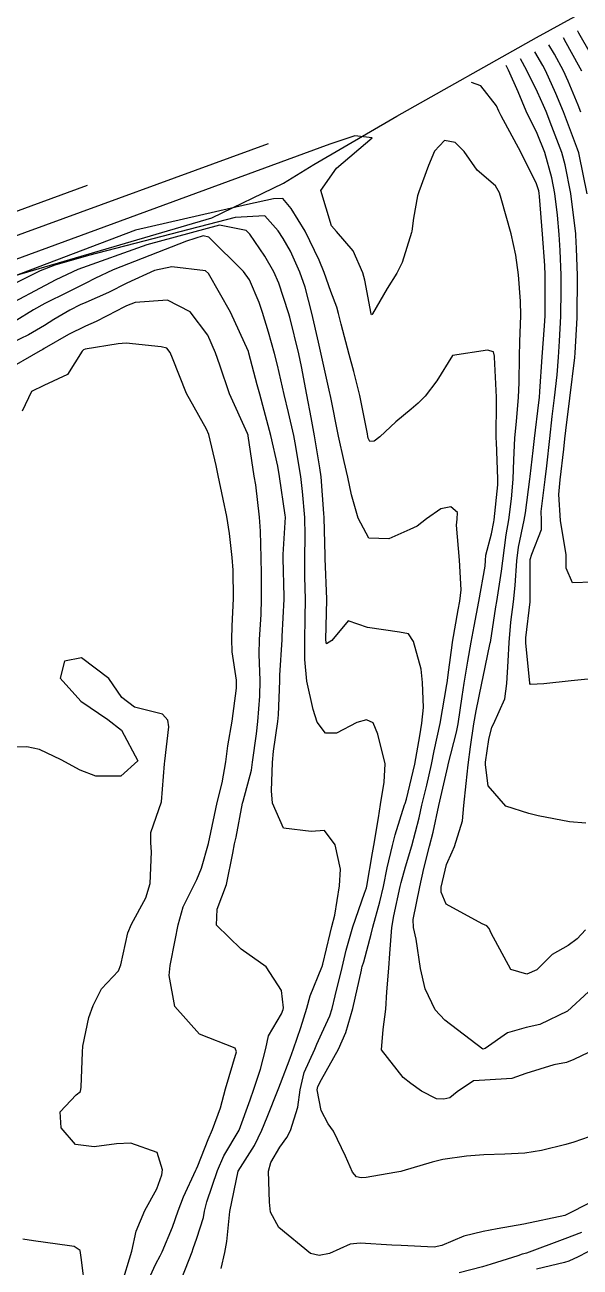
# Model space of a CAD drawing. Header units: metres. Extents: x 307586 to 320046, y 7427249 to 7434250.
# Drawn here: x 313630.8 to 313658, y 7432972.1 to 7433032.8 of the extents above; entities that cross this region are included whole.
import ezdxf

# ---------------------------------------------------------------- set-up
doc = ezdxf.new("R2010")
doc.units = ezdxf.units.M
doc.header["$MEASUREMENT"] = 0
for name, color, linetype in [('Area', 45, 'Continuous'), ('Curvas de Nivel 1m', 11, 'Continuous'), ('Curvas de Nivel 5m', 15, 'Continuous')]:
    doc.layers.add(name, color=color, linetype=linetype)

msp = doc.modelspace()

# ---------------------------------------------------------------- linework, layer by layer
at = {"layer": 'Area'}
msp.add_polyline3d([(313600.696, 7433011.885, 744.093), (313640, 7433023.405, 737.464), (313643.502, 7433025.1, 741.198), (313644.983, 7433026.019, 742.557), (313649.048, 7433028.383, 741.968), (313655.896, 7433032.23, 747.178), (313657.776, 7433033.256, 749.789), (313660.407, 7433034.676, 751.169), (313667.77, 7433038.794, 751.93), (313674.2, 7433041.786, 752.51), (313676.549, 7433042.983, 752.578), (313682.101, 7433046.641, 753.618), (313684.847, 7433048.014, 753.949), (313696.489, 7433054.223, 755.739), (313709.642, 7433061.354, 757.731), (313715.765, 7433063.681, 758.142)], dxfattribs=at)
at = {"layer": 'Curvas de Nivel 1m', "flags": 128}
for points, elevation in [([(313659.038, 7433030.569), (313657.972, 7433032.445), (313657.922, 7433032.531), (313657.913, 7433032.55)], 749), ([(313658.061, 7433028.579), (313657.936, 7433028.919), (313657.447, 7433030.087), (313657.211, 7433030.591), (313656.771, 7433031.408), (313656.503, 7433031.87)], 747), ([(313658.116, 7433030.578), (313657.956, 7433030.879), (313657.347, 7433031.97), (313657.213, 7433032.21)], 748), ([(313658.367, 7433024.575), (313657.985, 7433026.496), (313657.964, 7433026.579), (313657.906, 7433026.755), (313657.21, 7433028.591), (313656.84, 7433029.494), (313656.334, 7433030.604), (313656.201, 7433030.852), (313655.803, 7433031.53)], 746), ([(313659.242, 7433000.918), (313657.595, 7433000.752), (313656.249, 7433000.6), (313655.592, 7433000.561), (313655.572, 7433000.61), (313655.566, 7433000.637), (313655.367, 7433002.612), (313655.375, 7433002.854), (313655.577, 7433004.611), (313655.58, 7433004.674), (313655.578, 7433006.611), (313655.588, 7433006.687), (313655.668, 7433006.946), (313656.14, 7433008.149), (313656.139, 7433008.603), (313656.128, 7433009.034), (313656.314, 7433010.601), (313656.393, 7433011.273), (313656.541, 7433012.598), (313656.667, 7433013.679), (313656.78, 7433014.595), (313656.903, 7433015.721), (313656.973, 7433016.592), (313657.025, 7433017.361), (313657.083, 7433018.591), (313657.108, 7433019.873), (313657.098, 7433020.591), (313657.055, 7433021.802), (313657.002, 7433022.593), (313656.924, 7433023.537), (313656.796, 7433024.596), (313656.647, 7433025.355), (313656.293, 7433026.604), (313655.917, 7433027.53), (313655.39, 7433028.615), (313654.988, 7433029.574), (313654.524, 7433030.624), (313654.403, 7433030.85)], 744), ([(313658.305, 7432993.778), (313657.512, 7432993.852), (313655.974, 7432994.145), (313655.518, 7432994.265), (313654.384, 7432994.621), (313653.533, 7432995.614), (313653.396, 7432996.631), (313653.4, 7432996.776), (313653.562, 7432997.877), (313653.712, 7432998.487), (313653.792, 7432998.628), (313654.342, 7432999.865), (313654.444, 7433000.621), (313654.509, 7433001.716), (313654.554, 7433002.621), (313654.631, 7433003.617), (313654.772, 7433004.619), (313654.855, 7433005.414), (313654.923, 7433006.617), (313655.007, 7433007.283), (313655.287, 7433008.614), (313655.347, 7433008.963), (313655.568, 7433010.611), (313655.583, 7433010.742), (313655.727, 7433012.013), (313655.795, 7433012.609), (313656.002, 7433014.363), (313656.033, 7433014.606), (313656.06, 7433014.9), (313656.172, 7433016.604), (313656.282, 7433018.126), (313656.311, 7433018.603), (313656.317, 7433019.101), (313656.314, 7433020.603), (313656.297, 7433021.063), (313656.183, 7433022.605), (313656.039, 7433024.449), (313656.023, 7433024.608), (313655.999, 7433024.723), (313655.887, 7433025.065), (313655.123, 7433026.618), (313654.162, 7433028.395), (313654.048, 7433028.629), (313653.935, 7433028.875), (313653.167, 7433029.863), (313652.713, 7433030.03)], 743), ([(313642.753, 7433027.02), (313617.176, 7433017.694)], 743), ([(313658.289, 7432988.572), (313657.891, 7432988.131), (313657.441, 7432987.793), (313656.662, 7432987.364), (313655.904, 7432986.603), (313655.421, 7432986.399), (313654.637, 7432986.618), (313653.671, 7432988.406), (313653.566, 7432988.629), (313653.454, 7432988.757), (313653.235, 7432988.853), (313651.465, 7432989.825), (313651.222, 7432990.405), (313651.229, 7432990.654), (313651.484, 7432991.755), (313651.755, 7432992.382), (313651.873, 7432992.646), (313652.26, 7432993.894), (313652.337, 7432994.642), (313652.451, 7432995.724), (313652.553, 7432996.64), (313652.668, 7432997.527), (313652.828, 7432998.637), (313652.931, 7432999.285), (313653.215, 7433000.634), (313653.281, 7433000.948), (313653.612, 7433002.527), (313653.631, 7433002.612), (313653.633, 7433002.63), (313653.905, 7433004.362), (313653.945, 7433004.627), (313654.174, 7433006.108), (313654.236, 7433006.624), (313654.41, 7433007.895), (313654.533, 7433008.622), (313654.675, 7433009.648), (313654.754, 7433010.62), (313654.787, 7433011.555), (313654.838, 7433012.619), (313654.905, 7433013.459), (313655.004, 7433014.618), (313655.039, 7433015.348), (313655.056, 7433016.617), (313655.075, 7433017.336), (313655.125, 7433018.617), (313655.106, 7433019.331), (313655.004, 7433020.618), (313654.886, 7433021.576), (313654.652, 7433022.622), (313654.156, 7433024.35), (313654.072, 7433024.628), (313653.886, 7433024.971), (313652.979, 7433025.729), (313652.346, 7433026.653), (313651.909, 7433027.096), (313651.387, 7433027.189), (313650.903, 7433026.67), (313650.607, 7433025.962), (313650.128, 7433024.678), (313650.071, 7433024.487), (313649.863, 7433023.384), (313649.784, 7433022.75), (313649.769, 7433022.681), (313649.308, 7433021.215), (313649.047, 7433020.688), (313648.579, 7433019.939), (313647.861, 7433018.7), (313647.841, 7433018.671), (313647.812, 7433018.662), (313647.8, 7433018.7), (313647.481, 7433020.357), (313647.389, 7433020.707), (313646.917, 7433021.788), (313646.097, 7433022.726), (313645.857, 7433023.012), (313645.333, 7433024.736), (313646.105, 7433025.828), (313647.838, 7433027.319), (313646.996, 7433027.416), (313645.779, 7433027.008), (313622.506, 7433018.482)], 742), ([(313633.883, 7433024.98), (313611.852, 7433016.908)], 744), ([(313658.444, 7432985.538), (313657.403, 7432984.58), (313656.054, 7432983.94), (313655.391, 7432983.792), (313654.476, 7432983.53), (313653.375, 7432982.752), (313653.272, 7432982.734), (313651.395, 7432984.143), (313650.928, 7432984.657), (313650.434, 7432985.686), (313650.217, 7432986.668), (313650.003, 7432988.113), (313649.865, 7432988.674), (313649.858, 7432989.076), (313650.172, 7432990.67), (313650.374, 7432991.559), (313650.658, 7432992.663), (313650.825, 7432993.339), (313651.101, 7432994.656), (313651.542, 7432996.563), (313651.561, 7432996.632), (313651.565, 7432996.65), (313651.976, 7432998.237), (313652.051, 7432998.645), (313652.247, 7432999.982), (313652.356, 7433000.642), (313652.534, 7433001.71), (313652.7, 7433002.639), (313652.844, 7433003.418), (313653.067, 7433004.636), (313653.384, 7433006.357), (313653.398, 7433006.634), (313653.409, 7433006.892), (313653.682, 7433007.934), (313653.8, 7433008.521), (313653.812, 7433008.629), (313653.996, 7433010.341), (313654.006, 7433010.627), (313653.926, 7433012.433), (313653.917, 7433012.628), (313653.937, 7433014.451), (313653.933, 7433014.628), (313653.833, 7433016.579), (313653.831, 7433016.63), (313653.786, 7433016.851), (313653.496, 7433016.926), (313651.783, 7433016.66), (313651.018, 7433015.419), (313650.437, 7433014.673), (313650.103, 7433014.332), (313649.753, 7433014.048), (313649.003, 7433013.429), (313648.214, 7433012.695), (313647.948, 7433012.481), (313647.731, 7433012.462), (313647.652, 7433012.621), (313647.633, 7433012.702), (313647.609, 7433012.828), (313647.248, 7433014.708), (313646.953, 7433015.89), (313646.72, 7433016.716), (313646.32, 7433018.207), (313646.203, 7433018.724), (313646.115, 7433019.025), (313645.824, 7433019.801), (313645.488, 7433020.733), (313645.251, 7433021.324), (313644.559, 7433022.743), (313643.87, 7433023.857), (313643.474, 7433024.353), (313643.019, 7433024.332), (313641.733, 7433024.061), (313636.252, 7433022.792), (313628.025, 7433019.676)], 741), ([(313658.846, 7432978.565), (313657.726, 7432978.177), (313657.325, 7432978.066), (313656.145, 7432977.773), (313655.318, 7432977.632), (313654.343, 7432977.595), (313653.317, 7432977.56), (313652.471, 7432977.483), (313651.313, 7432977.324), (313650.777, 7432977.192), (313649.304, 7432976.756), (313649.245, 7432976.739), (313648.949, 7432976.684), (313647.554, 7432976.444), (313647.3, 7432976.427), (313647.084, 7432976.486), (313646.883, 7432976.706), (313646.531, 7432977.496), (313645.951, 7432978.721), (313645.684, 7432979.072), (313645.343, 7432979.731), (313645.153, 7432980.732), (313645.182, 7432980.904), (313645.358, 7432981.25), (313646.199, 7432982.718), (313646.561, 7432983.537), (313646.891, 7432984.708), (313647.32, 7432986.599), (313647.346, 7432986.701), (313647.36, 7432986.765), (313647.428, 7432987.007), (313647.793, 7432988.352), (313647.875, 7432988.696), (313648.217, 7432989.941), (313648.393, 7432990.691), (313648.579, 7432991.592), (313648.841, 7432992.687), (313648.977, 7432993.209), (313649.431, 7432994.681), (313649.454, 7432994.75), (313649.526, 7432994.965), (313649.938, 7432996.674), (313650.175, 7432998.06), (313650.281, 7432998.669), (313650.356, 7432999.444), (313650.303, 7433000.669), (313650.242, 7433001.313), (313649.864, 7433002.676), (313649.618, 7433003.049), (313649.182, 7433003.122), (313647.623, 7433003.359), (313646.665, 7433003.677), (313645.875, 7433002.726), (313645.611, 7433002.553), (313645.583, 7433002.73), (313645.583, 7433002.761), (313645.622, 7433004.73), (313645.622, 7433004.752), (313645.539, 7433006.731), (313645.535, 7433006.861), (313645.497, 7433008.732), (313645.485, 7433008.942), (313645.34, 7433010.734), (313645.287, 7433011.165), (313645.016, 7433012.737), (313644.853, 7433013.632), (313644.648, 7433014.741), (313644.391, 7433016.13), (313644.252, 7433016.745), (313643.81, 7433018.537), (313643.75, 7433018.751), (313643.271, 7433020.202), (313643.034, 7433020.762), (313642.594, 7433021.522), (313641.851, 7433022.605), (313641.666, 7433022.782), (313640.366, 7433023.048), (313636.815, 7433022.076), (313633.43, 7433020.874), (313632.345, 7433020.368), (313631.825, 7433020.091), (313630.043, 7433019.145)], 739), ([(313658.602, 7432975.255), (313657.283, 7432974.58), (313655.278, 7432974.157), (313653.964, 7432973.935), (313653.275, 7432973.802), (313652.333, 7432973.579), (313651.26, 7432973.121), (313650.88, 7432973.034), (313649.26, 7432973.12), (313648.809, 7432973.135), (313647.261, 7432973.233), (313646.775, 7432973.192), (313645.76, 7432972.722), (313645.252, 7432972.624), (313644.818, 7432972.734), (313643.272, 7432974), (313642.862, 7432974.754), (313642.809, 7432975.233), (313642.774, 7432976.755), (313642.882, 7432977.182), (313643.321, 7432977.924), (313643.668, 7432978.406), (313643.84, 7432978.745), (313644.198, 7432979.887), (313644.312, 7432980.74), (313644.519, 7432981.581), (313645.036, 7432982.733), (313645.141, 7432982.968), (313645.385, 7432983.503), (313645.768, 7432984.353), (313645.885, 7432984.723), (313646.031, 7432985.342), (313646.368, 7432986.716), (313646.573, 7432987.576), (313646.898, 7432988.708), (313647.469, 7432990.352), (313647.559, 7432990.612), (313647.579, 7432990.699), (313647.857, 7432992.329), (313647.923, 7432992.696), (313648.161, 7432994.046), (313648.258, 7432994.693), (313648.428, 7432995.797), (313648.478, 7432996.691), (313648.122, 7432998.137), (313647.901, 7432998.697), (313647.574, 7432998.835), (313647.1, 7432998.707), (313646.097, 7432998.189), (313645.565, 7432998.19), (313645.149, 7432998.734), (313644.962, 7432999.353), (313644.65, 7433000.739), (313644.552, 7433001.792), (313644.545, 7433002.741), (313644.559, 7433003.811), (313644.572, 7433004.741), (313644.551, 7433005.844), (313644.541, 7433006.741), (313644.562, 7433007.859), (313644.542, 7433008.742), (313644.433, 7433010.016), (313644.345, 7433010.744), (313644.078, 7433012.398), (313644.01, 7433012.747), (313643.75, 7433013.881), (313643.542, 7433014.753), (313643.214, 7433016.195), (313643.069, 7433016.761), (313642.762, 7433017.802), (313642.474, 7433018.77), (313642.303, 7433019.258), (313641.829, 7433020.363), (313641.549, 7433020.783), (313639.849, 7433022.452), (313639.561, 7433022.514), (313638.756, 7433022.268), (313635.165, 7433020.857), (313634.261, 7433020.434), (313633.826, 7433020.212), (313632.937, 7433019.764), (313631.816, 7433019.205), (313631.267, 7433018.898), (313630.369, 7433018.347)], 738), ([(313640.45, 7432971.987), (313640.624, 7432972.779), (313640.726, 7432973.313), (313640.87, 7432974.776), (313641.288, 7432976.756), (313642.079, 7432978.005), (313642.441, 7432978.759), (313642.694, 7432979.402), (313643.237, 7432980.751), (313643.272, 7432980.832), (313643.356, 7432981.047), (313643.823, 7432982.29), (313643.986, 7432982.744), (313644.349, 7432983.78), (313644.645, 7432984.738), (313644.809, 7432985.336), (313645.372, 7432986.731), (313645.388, 7432986.766), (313645.425, 7432986.887), (313645.782, 7432988.391), (313645.873, 7432988.724), (313646.019, 7432989.282), (313646.239, 7432990.719), (313646.291, 7432991.528), (313646.034, 7432992.722), (313645.503, 7432993.424), (313644.858, 7432993.381), (313643.505, 7432993.534), (313642.957, 7432994.756), (313642.922, 7432995.363), (313642.958, 7432996.756), (313643.005, 7432997.302), (313643.221, 7432998.754), (313643.252, 7432999.077), (313643.32, 7433000.753), (313643.33, 7433001.018), (313643.434, 7433002.752), (313643.444, 7433002.923), (313643.541, 7433004.751), (313643.542, 7433004.853), (313643.489, 7433006.752), (313643.491, 7433006.926), (313643.597, 7433008.751), (313643.589, 7433008.856), (313643.306, 7433010.754), (313643.217, 7433011.256), (313642.88, 7433012.759), (313642.551, 7433013.968), (313642.337, 7433014.771), (313642.22, 7433015.226), (313641.807, 7433016.78), (313641.784, 7433016.856), (313640.914, 7433018.789), (313639.832, 7433020.675), (313639.676, 7433020.802), (313638.03, 7433021.013), (313637.192, 7433020.83), (313635.826, 7433020.207), (313634.926, 7433019.755), (313633.817, 7433019.267), (313633.544, 7433019.145), (313633.036, 7433018.878), (313632.262, 7433018.429), (313631.802, 7433018.141), (313631.016, 7433017.681), (313629.786, 7433017.098)], 737), ([(313638.527, 7432971.52), (313639.029, 7432972.802), (313639.085, 7432972.972), (313639.263, 7432973.474), (313639.582, 7432974.492), (313639.64, 7432974.795), (313639.752, 7432975.258), (313640.272, 7432976.785), (313640.583, 7432977.511), (313641.333, 7432978.77), (313641.873, 7432980.24), (313642.045, 7432980.763), (313642.373, 7432981.749), (313642.632, 7432982.757), (313642.76, 7432983.378), (313643.398, 7432984.45), (313643.49, 7432984.661), (313643.503, 7432984.749), (313643.411, 7432985.594), (313642.649, 7432986.758), (313641.436, 7432987.624), (313640.221, 7432988.788), (313640.247, 7432989.574), (313640.703, 7432990.782), (313641.027, 7432992.316), (313641.107, 7432992.776), (313641.179, 7432993.094), (313641.501, 7432994.77), (313641.524, 7432994.865), (313641.927, 7432996.378), (313641.988, 7432996.766), (313642.173, 7432998.154), (313642.249, 7432998.763), (313642.344, 7433000.004), (313642.352, 7433000.762), (313642.317, 7433002.051), (313642.328, 7433002.763), (313642.402, 7433003.991), (313642.43, 7433004.762), (313642.427, 7433005.99), (313642.404, 7433006.763), (313642.371, 7433008.075), (313642.334, 7433008.764), (313642.139, 7433010.335), (313642.07, 7433010.766), (313641.773, 7433012.73), (313641.765, 7433012.77), (313641.734, 7433012.853), (313640.853, 7433014.789), (313640.385, 7433016.186), (313640.175, 7433016.796), (313639.796, 7433017.657), (313638.935, 7433018.809), (313637.818, 7433019.373), (313636.234, 7433019.261), (313635.815, 7433019.09), (313635.651, 7433019.015), (313635.333, 7433018.855), (313634.336, 7433018.334), (313633.801, 7433018.102), (313632.978, 7433017.696), (313631.785, 7433017.003), (313631.712, 7433016.963), (313631.578, 7433016.893), (313629.772, 7433015.855)], 736), ([(313635.566, 7432971.175), (313636.081, 7432972.838), (313636.285, 7432973.817), (313636.717, 7432974.828), (313637.294, 7432975.893), (313637.546, 7432976.572), (313637.578, 7432976.817), (313637.316, 7432977.668), (313636.032, 7432978.13), (313635.322, 7432978.101), (313634.234, 7432977.946), (313633.321, 7432978.068), (313632.61, 7432978.877), (313632.559, 7432979.659), (313633.349, 7432980.484), (313633.567, 7432980.652), (313633.588, 7432980.868), (313633.655, 7432982.582), (313633.675, 7432982.867), (313633.975, 7432984.283), (313634.183, 7432984.862), (313634.587, 7432985.683), (313635.42, 7432986.562), (313635.532, 7432986.848), (313635.872, 7432988.418), (313636.054, 7432988.841), (313636.765, 7432990.129), (313636.969, 7432990.828), (313637.043, 7432992.381), (313637.013, 7432992.827), (313637, 7432993.328), (313637.523, 7432994.82), (313637.669, 7432996.692), (313637.686, 7432996.819), (313637.884, 7432998.501), (313637.836, 7432998.817), (313637.576, 7432999.125), (313636.198, 7432999.46), (313635.584, 7432999.94), (313634.95, 7433000.856), (313633.603, 7433001.87), (313632.775, 7433001.705), (313632.568, 7433000.88), (313633.582, 7432999.76), (313634.893, 7432998.857), (313635.565, 7432998.333), (313636.363, 7432996.838), (313635.535, 7432996.083), (313634.312, 7432996.085), (313633.538, 7432996.373), (313632.613, 7432996.879), (313631.55, 7432997.387), (313630.927, 7432997.525), (313629.552, 7432997.508)], 734), ([(313633.803, 7432970.864), (313633.587, 7432972.529), (313633.541, 7432972.867), (313633.256, 7432973.07), (313633.019, 7432973.109), (313631.26, 7432973.352), (313630.73, 7432973.429)], 733), ([(313658.098, 7432973.749), (313657.272, 7432973.44), (313655.399, 7432972.743), (313655.264, 7432972.71), (313655.185, 7432972.69), (313654.971, 7432972.613), (313653.679, 7432972.203), (313653.255, 7432972.084), (313652.109, 7432971.776)], 737), ([(313658.814, 7432973.018), (313657.932, 7432972.573), (313657.477, 7432972.36), (313657.259, 7432972.293), (313655.892, 7432971.962)], 736)]:
    msp.add_lwpolyline(points, dxfattribs=dict(at, elevation=elevation))
at = {"layer": 'Curvas de Nivel 5m', "flags": 128}
for points, elevation in [([(313658.645, 7433005.578), (313657.653, 7433005.551), (313657.342, 7433006.267), (313657.348, 7433006.585), (313657.338, 7433006.915), (313657.072, 7433008.589), (313656.982, 7433009.867), (313657.043, 7433010.59), (313657.225, 7433012.085), (313657.283, 7433012.587), (313657.331, 7433012.994), (313657.529, 7433014.584), (313657.773, 7433016.57), (313657.786, 7433016.805), (313657.88, 7433018.511), (313657.883, 7433018.579), (313657.894, 7433020.518), (313657.893, 7433020.579), (313657.846, 7433021.906), (313657.823, 7433022.551), (313657.819, 7433022.581), (313657.818, 7433022.616), (313657.571, 7433024.585), (313657.301, 7433025.993), (313657.128, 7433026.592), (313656.645, 7433027.877), (313656.364, 7433028.604), (313656.237, 7433028.906), (313655.942, 7433029.558), (313655.421, 7433030.615), (313655.103, 7433031.19)], 745), ([(313658.431, 7432982.569), (313657.72, 7432982.226), (313657.368, 7432982.067), (313656.735, 7432981.958), (313655.362, 7432981.54), (313654.681, 7432981.296), (313653.359, 7432981.212), (313652.813, 7432981.181), (313652.012, 7432980.643), (313651.645, 7432980.352), (313651.349, 7432980.272), (313650.994, 7432980.3), (313650.267, 7432980.666), (313649.735, 7432981.053), (313649.36, 7432981.343), (313648.309, 7432982.691), (313648.387, 7432983.691), (313648.515, 7432984.689), (313648.569, 7432985.531), (313648.663, 7432986.688), (313648.714, 7432987.407), (313648.81, 7432988.686), (313648.899, 7432989.245), (313649.222, 7432990.683), (313649.269, 7432990.888), (313649.483, 7432991.642), (313649.781, 7432992.676), (313650.141, 7432994.043), (313650.284, 7432994.669), (313650.516, 7432995.649), (313650.747, 7432996.662), (313650.884, 7432997.329), (313651.167, 7432998.656), (313651.503, 7433000.562), (313651.513, 7433000.651), (313651.599, 7433001.279), (313651.764, 7433002.496), (313651.784, 7433002.648), (313652.06, 7433004.223), (313652.138, 7433004.645), (313652.197, 7433005.193), (313652.127, 7433006.653), (313651.979, 7433008.365), (313652.005, 7433008.655), (313652.021, 7433008.98), (313651.699, 7433009.254), (313651.202, 7433009.161), (313650.51, 7433008.672), (313650.046, 7433008.318), (313649.685, 7433008.156), (313648.664, 7433007.704), (313647.678, 7433007.721), (313647.162, 7433008.708), (313646.838, 7433009.847), (313646.647, 7433010.716), (313646.481, 7433011.479), (313646.203, 7433012.723), (313645.8, 7433014.692), (313645.791, 7433014.73), (313645.786, 7433014.753), (313645.764, 7433014.831), (313645.342, 7433016.734), (313645.216, 7433017.312), (313644.895, 7433018.739), (313644.56, 7433020.008), (313644.309, 7433020.745), (313643.843, 7433021.767), (313643.49, 7433022.396), (313643.243, 7433022.759), (313642.595, 7433023.5), (313641.143, 7433023.424), (313633.947, 7433021.567), (313632.307, 7433021.094), (313631.592, 7433020.813), (313629.044, 7433019.537)], 740), ([(313636.613, 7432970.829), (313637.247, 7432972.218), (313637.457, 7432972.612), (313637.56, 7432972.817), (313638.067, 7432974.016), (313638.342, 7432974.809), (313638.598, 7432975.499), (313639.209, 7432976.801), (313639.241, 7432976.863), (313639.306, 7432977.022), (313639.812, 7432978.307), (313640.025, 7432978.79), (313640.419, 7432979.859), (313640.657, 7432980.78), (313641.197, 7432982.598), (313641.128, 7432982.774), (313639.383, 7432983.468), (313638.18, 7432984.812), (313637.903, 7432986.33), (313637.947, 7432986.815), (313638.194, 7432988.06), (313638.34, 7432988.811), (313638.582, 7432989.688), (313639.149, 7432990.803), (313639.257, 7432991.02), (313639.481, 7432991.59), (313639.834, 7432992.795), (313640.126, 7432994.178), (313640.259, 7432994.789), (313640.497, 7432995.75), (313640.671, 7432996.783), (313640.776, 7432997.56), (313640.989, 7432998.779), (313641.208, 7433000.394), (313641.196, 7433000.776), (313640.996, 7433002.169), (313640.966, 7433002.78), (313640.986, 7433003.416), (313641.055, 7433004.779), (313641.04, 7433006.162), (313640.993, 7433006.78), (313640.859, 7433007.961), (313640.722, 7433008.785), (313640.544, 7433009.63), (313640.307, 7433010.791), (313640.208, 7433011.283), (313639.846, 7433012.798), (313639.737, 7433013.055), (313638.747, 7433014.81), (313638.06, 7433016.537), (313637.953, 7433016.818), (313637.786, 7433017.025), (313637.519, 7433017.092), (313635.789, 7433017.269), (313635.409, 7433017.234), (313633.784, 7433016.97), (313633.71, 7433016.945), (313633.637, 7433016.871), (313632.919, 7433015.731), (313631.766, 7433015.202), (313631.167, 7433014.899), (313630.704, 7433013.95)], 735)]:
    msp.add_lwpolyline(points, dxfattribs=dict(at, elevation=elevation))

doc.saveas('drawing.dxf')
